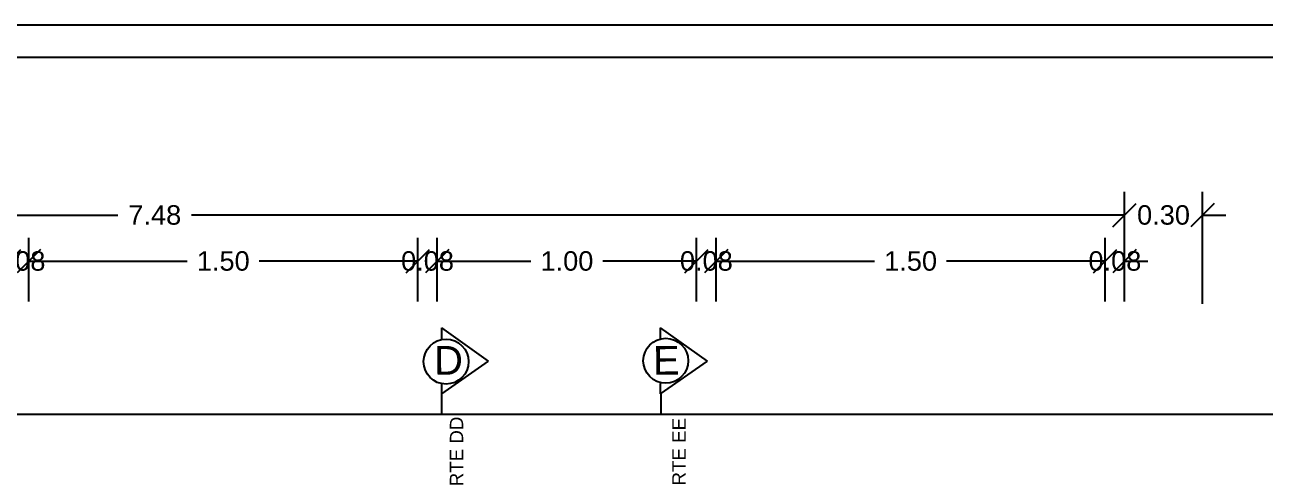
# Model space of a CAD drawing. Header units: millimetres. Extents: x 2182 to 2335, y 1488 to 1614.
# Drawn here: x 2198.5 to 2208.06, y 1517.37 to 1520.85 of the extents above; entities that cross this region are included whole.
import ezdxf

# ---------------------------------------------------------------- set-up
doc = ezdxf.new("R2010")
doc.units = ezdxf.units.MM
doc.layers.add('contraventamentos', color=7, linetype='Continuous')
doc.layers.add('default', color=7, linetype='Continuous')
doc.styles.add('Anotativo', font='arial.ttf')
doc.styles.add('Arial', font='arial.ttf')
doc.styles.add('Arial1', font='arial.ttf')
doc.dimstyles.new('1.50', dxfattribs={"dimtxt": 0.15, "dimasz": 0.18, "dimexe": 0.18, "dimexo": 0.0625, "dimgap": 0.09, "dimtad": 0, "dimlfac": 0.5, "dimzin": 0, "dimdsep": 46, "dimtxsty": 'Anotativo', "dimblk": 'ARCHTICK', "dimcen": 0.09, "dimclrd": 1, "dimclre": 7, "dimadec": 0, "dimazin": 0, "dimtfac": 1, "dimtix": 1, "dimtofl": 0, "dimtmove": 0, "dimatfit": 3, "dimfxl": 1, "dimtolj": 1, "dimtzin": 0, "dimarcsym": 0})

# ---------------------------------------------------------------- blocks, each defined once
blk = doc.blocks.new('_ArchTick')
at = {"layer": 'contraventamentos'}
blk.add_line((-0.5, -0.5), (0.5, 0.5), dxfattribs=at)
blk = doc.blocks.new('*D517')
at = {"color": 7, "linetype": 'Continuous', "lineweight": -2, "transparency": 16777216}
for p, q in [((2201.6783, 1518.7194), (2201.6783, 1519.2112)), ((2203.6783, 1518.7194), (2203.6783, 1519.2112))]:
    blk.add_line(p, q, dxfattribs=at)
at = {"color": 1, "linetype": 'Continuous', "lineweight": -2, "transparency": 16777216}
for p, q in [((2201.6783, 1519.0312), (2202.4008, 1519.0312)), ((2203.6783, 1519.0312), (2202.9558, 1519.0312))]:
    blk.add_line(p, q, dxfattribs=at)
at = {"layer": 'Defpoints', "color": 0, "linetype": 'Continuous', "transparency": 16777216}
for p in [(2203.6783, 1519.0312), (2201.6783, 1518.6569), (2203.6783, 1518.6569)]:
    blk.add_point(p, dxfattribs=at)
at = {"color": 1, "linetype": 'Continuous', "lineweight": -2, "transparency": 16777216, "xscale": 0.18, "yscale": 0.18, "zscale": 0.18, "rotation": 180}
blk.add_blockref('_ArchTick', (2201.6783, 1519.0312), dxfattribs=at)
at = {"color": 1, "linetype": 'Continuous', "lineweight": -2, "transparency": 16777216, "xscale": 0.18, "yscale": 0.18, "zscale": 0.18}
blk.add_blockref('_ArchTick', (2203.6783, 1519.0312), dxfattribs=at)
at = {"color": 0, "linetype": 'Continuous', "transparency": 16777216, "insert": (2202.6783, 1519.0312), "char_height": 0.15, "attachment_point": 5, "style": 'Anotativo'}
blk.add_mtext('\\A1;1.00', dxfattribs=at)
blk = doc.blocks.new('*D518')
at = {"color": 7, "linetype": 'Continuous', "lineweight": -2, "transparency": 16777216}
for p, q in [((2203.6783, 1518.7194), (2203.6783, 1519.2112)), ((2203.8283, 1518.7194), (2203.8283, 1519.2112))]:
    blk.add_line(p, q, dxfattribs=at)
at = {"color": 1, "linetype": 'Continuous', "lineweight": -2, "transparency": 16777216}
for p, q in [((2203.6783, 1519.0312), (2203.4983, 1519.0312)), ((2203.8283, 1519.0312), (2204.0083, 1519.0312))]:
    blk.add_line(p, q, dxfattribs=at)
at = {"layer": 'Defpoints', "color": 0, "linetype": 'Continuous', "transparency": 16777216}
for p in [(2203.8283, 1519.0312), (2203.6783, 1518.6569), (2203.8283, 1518.6569)]:
    blk.add_point(p, dxfattribs=at)
at = {"color": 1, "linetype": 'Continuous', "lineweight": -2, "transparency": 16777216, "xscale": 0.18, "yscale": 0.18, "zscale": 0.18}
blk.add_blockref('_ArchTick', (2203.6783, 1519.0312), dxfattribs=at)
at = {"color": 1, "linetype": 'Continuous', "lineweight": -2, "transparency": 16777216, "xscale": 0.18, "yscale": 0.18, "zscale": 0.18, "rotation": 180}
blk.add_blockref('_ArchTick', (2203.8283, 1519.0312), dxfattribs=at)
at = {"color": 0, "linetype": 'Continuous', "transparency": 16777216, "insert": (2203.7533, 1519.0312), "char_height": 0.15, "attachment_point": 5, "style": 'Anotativo'}
blk.add_mtext('\\A1;0.08', dxfattribs=at)
blk = doc.blocks.new('*D520')
at = {"color": 7, "linetype": 'Continuous', "lineweight": -2, "transparency": 16777216}
for p, q in [((2198.3783, 1518.7194), (2198.3783, 1519.2112)), ((2198.5283, 1518.7194), (2198.5283, 1519.2112))]:
    blk.add_line(p, q, dxfattribs=at)
at = {"color": 1, "linetype": 'Continuous', "lineweight": -2, "transparency": 16777216}
for p, q in [((2198.3783, 1519.0312), (2198.1983, 1519.0312)), ((2198.5283, 1519.0312), (2198.7083, 1519.0312))]:
    blk.add_line(p, q, dxfattribs=at)
at = {"layer": 'Defpoints', "color": 0, "linetype": 'Continuous', "transparency": 16777216}
for p in [(2198.5283, 1519.0312), (2198.3783, 1518.6569), (2198.5283, 1518.6569)]:
    blk.add_point(p, dxfattribs=at)
at = {"color": 1, "linetype": 'Continuous', "lineweight": -2, "transparency": 16777216, "xscale": 0.18, "yscale": 0.18, "zscale": 0.18}
blk.add_blockref('_ArchTick', (2198.3783, 1519.0312), dxfattribs=at)
at = {"color": 1, "linetype": 'Continuous', "lineweight": -2, "transparency": 16777216, "xscale": 0.18, "yscale": 0.18, "zscale": 0.18, "rotation": 180}
blk.add_blockref('_ArchTick', (2198.5283, 1519.0312), dxfattribs=at)
at = {"color": 0, "linetype": 'Continuous', "transparency": 16777216, "insert": (2198.4533, 1519.0312), "char_height": 0.15, "attachment_point": 5, "style": 'Anotativo'}
blk.add_mtext('\\A1;0.08', dxfattribs=at)
blk = doc.blocks.new('*D521')
at = {"color": 7, "linetype": 'Continuous', "lineweight": -2, "transparency": 16777216}
for p, q in [((2198.5283, 1518.7194), (2198.5283, 1519.2112)), ((2201.5283, 1518.7194), (2201.5283, 1519.2112))]:
    blk.add_line(p, q, dxfattribs=at)
at = {"color": 1, "linetype": 'Continuous', "lineweight": -2, "transparency": 16777216}
for p, q in [((2198.5283, 1519.0312), (2199.7508, 1519.0312)), ((2201.5283, 1519.0312), (2200.3058, 1519.0312))]:
    blk.add_line(p, q, dxfattribs=at)
at = {"layer": 'Defpoints', "color": 0, "linetype": 'Continuous', "transparency": 16777216}
for p in [(2201.5283, 1519.0312), (2198.5283, 1518.6569), (2201.5283, 1518.6569)]:
    blk.add_point(p, dxfattribs=at)
at = {"color": 1, "linetype": 'Continuous', "lineweight": -2, "transparency": 16777216, "xscale": 0.18, "yscale": 0.18, "zscale": 0.18, "rotation": 180}
blk.add_blockref('_ArchTick', (2198.5283, 1519.0312), dxfattribs=at)
at = {"color": 1, "linetype": 'Continuous', "lineweight": -2, "transparency": 16777216, "xscale": 0.18, "yscale": 0.18, "zscale": 0.18}
blk.add_blockref('_ArchTick', (2201.5283, 1519.0312), dxfattribs=at)
at = {"color": 0, "linetype": 'Continuous', "transparency": 16777216, "insert": (2200.0283, 1519.0312), "char_height": 0.15, "attachment_point": 5, "style": 'Anotativo'}
blk.add_mtext('\\A1;1.50', dxfattribs=at)
blk = doc.blocks.new('*D522')
at = {"color": 7, "linetype": 'Continuous', "lineweight": -2, "transparency": 16777216}
for p, q in [((2203.8283, 1518.7194), (2203.8283, 1519.2112)), ((2206.8283, 1518.7194), (2206.8283, 1519.2112))]:
    blk.add_line(p, q, dxfattribs=at)
at = {"color": 1, "linetype": 'Continuous', "lineweight": -2, "transparency": 16777216}
for p, q in [((2203.8283, 1519.0312), (2205.0508, 1519.0312)), ((2206.8283, 1519.0312), (2205.6058, 1519.0312))]:
    blk.add_line(p, q, dxfattribs=at)
at = {"layer": 'Defpoints', "color": 0, "linetype": 'Continuous', "transparency": 16777216}
for p in [(2206.8283, 1519.0312), (2203.8283, 1518.6569), (2206.8283, 1518.6569)]:
    blk.add_point(p, dxfattribs=at)
at = {"color": 1, "linetype": 'Continuous', "lineweight": -2, "transparency": 16777216, "xscale": 0.18, "yscale": 0.18, "zscale": 0.18, "rotation": 180}
blk.add_blockref('_ArchTick', (2203.8283, 1519.0312), dxfattribs=at)
at = {"color": 1, "linetype": 'Continuous', "lineweight": -2, "transparency": 16777216, "xscale": 0.18, "yscale": 0.18, "zscale": 0.18}
blk.add_blockref('_ArchTick', (2206.8283, 1519.0312), dxfattribs=at)
at = {"color": 0, "linetype": 'Continuous', "transparency": 16777216, "insert": (2205.3283, 1519.0312), "char_height": 0.15, "attachment_point": 5, "style": 'Anotativo'}
blk.add_mtext('\\A1;1.50', dxfattribs=at)
blk = doc.blocks.new('*D523')
at = {"color": 7, "linetype": 'Continuous', "lineweight": -2, "transparency": 16777216}
for p, q in [((2201.5283, 1518.7194), (2201.5283, 1519.2112)), ((2201.6783, 1518.7194), (2201.6783, 1519.2112))]:
    blk.add_line(p, q, dxfattribs=at)
at = {"color": 1, "linetype": 'Continuous', "lineweight": -2, "transparency": 16777216}
for p, q in [((2201.5283, 1519.0312), (2201.3483, 1519.0312)), ((2201.6783, 1519.0312), (2201.8583, 1519.0312))]:
    blk.add_line(p, q, dxfattribs=at)
at = {"layer": 'Defpoints', "color": 0, "linetype": 'Continuous', "transparency": 16777216}
for p in [(2201.6783, 1519.0312), (2201.5283, 1518.6569), (2201.6783, 1518.6569)]:
    blk.add_point(p, dxfattribs=at)
at = {"color": 1, "linetype": 'Continuous', "lineweight": -2, "transparency": 16777216, "xscale": 0.18, "yscale": 0.18, "zscale": 0.18}
blk.add_blockref('_ArchTick', (2201.5283, 1519.0312), dxfattribs=at)
at = {"color": 1, "linetype": 'Continuous', "lineweight": -2, "transparency": 16777216, "xscale": 0.18, "yscale": 0.18, "zscale": 0.18, "rotation": 180}
blk.add_blockref('_ArchTick', (2201.6783, 1519.0312), dxfattribs=at)
at = {"color": 0, "linetype": 'Continuous', "transparency": 16777216, "insert": (2201.6033, 1519.0312), "char_height": 0.15, "attachment_point": 5, "style": 'Anotativo'}
blk.add_mtext('\\A1;0.08', dxfattribs=at)
blk = doc.blocks.new('*D526')
at = {"color": 7, "linetype": 'Continuous', "lineweight": -2, "transparency": 16777216}
for p, q in [((2206.8283, 1518.7194), (2206.8283, 1519.2112)), ((2206.9783, 1518.7194), (2206.9783, 1519.2112))]:
    blk.add_line(p, q, dxfattribs=at)
at = {"color": 1, "linetype": 'Continuous', "lineweight": -2, "transparency": 16777216}
for p, q in [((2206.8283, 1519.0312), (2206.6483, 1519.0312)), ((2206.9783, 1519.0312), (2207.1583, 1519.0312))]:
    blk.add_line(p, q, dxfattribs=at)
at = {"layer": 'Defpoints', "color": 0, "linetype": 'Continuous', "transparency": 16777216}
for p in [(2206.9783, 1519.0312), (2206.8283, 1518.6569), (2206.9783, 1518.6569)]:
    blk.add_point(p, dxfattribs=at)
at = {"color": 1, "linetype": 'Continuous', "lineweight": -2, "transparency": 16777216, "xscale": 0.18, "yscale": 0.18, "zscale": 0.18}
blk.add_blockref('_ArchTick', (2206.8283, 1519.0312), dxfattribs=at)
at = {"color": 1, "linetype": 'Continuous', "lineweight": -2, "transparency": 16777216, "xscale": 0.18, "yscale": 0.18, "zscale": 0.18, "rotation": 180}
blk.add_blockref('_ArchTick', (2206.9783, 1519.0312), dxfattribs=at)
at = {"color": 0, "linetype": 'Continuous', "transparency": 16777216, "insert": (2206.9033, 1519.0312), "char_height": 0.15, "attachment_point": 5, "style": 'Anotativo'}
blk.add_mtext('\\A1;0.08', dxfattribs=at)
blk = doc.blocks.new('*D527')
at = {"color": 7, "linetype": 'Continuous', "lineweight": -2, "transparency": 16777216}
for p, q in [((2192.0226, 1518.7194), (2192.0226, 1519.566)), ((2206.9783, 1518.7194), (2206.9783, 1519.566))]:
    blk.add_line(p, q, dxfattribs=at)
at = {"color": 1, "linetype": 'Continuous', "lineweight": -2, "transparency": 16777216}
for p, q in [((2192.0226, 1519.386), (2199.2161, 1519.386)), ((2206.9783, 1519.386), (2199.7848, 1519.386))]:
    blk.add_line(p, q, dxfattribs=at)
at = {"layer": 'Defpoints', "color": 0, "linetype": 'Continuous', "transparency": 16777216}
for p in [(2206.9783, 1519.386), (2192.0226, 1518.6569), (2206.9783, 1518.6569)]:
    blk.add_point(p, dxfattribs=at)
at = {"color": 1, "linetype": 'Continuous', "lineweight": -2, "transparency": 16777216, "xscale": 0.18, "yscale": 0.18, "zscale": 0.18, "rotation": 180}
blk.add_blockref('_ArchTick', (2192.0226, 1519.386), dxfattribs=at)
at = {"color": 1, "linetype": 'Continuous', "lineweight": -2, "transparency": 16777216, "xscale": 0.18, "yscale": 0.18, "zscale": 0.18}
blk.add_blockref('_ArchTick', (2206.9783, 1519.386), dxfattribs=at)
at = {"color": 0, "linetype": 'Continuous', "transparency": 16777216, "insert": (2199.5004, 1519.386), "char_height": 0.15, "attachment_point": 5, "style": 'Anotativo'}
blk.add_mtext('\\A1;7.48', dxfattribs=at)
blk = doc.blocks.new('*D627')
at = {"color": 7, "linetype": 'Continuous', "lineweight": -2, "transparency": 16777216}
for p, q in [((2206.9783, 1518.7351), (2206.9783, 1519.566)), ((2207.5783, 1518.7025), (2207.5783, 1519.566))]:
    blk.add_line(p, q, dxfattribs=at)
at = {"color": 1, "linetype": 'Continuous', "lineweight": -2, "transparency": 16777216}
for p, q in [((2206.9783, 1519.386), (2206.7983, 1519.386)), ((2207.5783, 1519.386), (2207.7583, 1519.386))]:
    blk.add_line(p, q, dxfattribs=at)
at = {"layer": 'Defpoints', "color": 0, "linetype": 'Continuous', "transparency": 16777216}
for p in [(2207.5783, 1519.386), (2206.9783, 1518.6726), (2207.5783, 1518.64)]:
    blk.add_point(p, dxfattribs=at)
at = {"color": 1, "linetype": 'Continuous', "lineweight": -2, "transparency": 16777216, "xscale": 0.18, "yscale": 0.18, "zscale": 0.18}
blk.add_blockref('_ArchTick', (2206.9783, 1519.386), dxfattribs=at)
at = {"color": 1, "linetype": 'Continuous', "lineweight": -2, "transparency": 16777216, "xscale": 0.18, "yscale": 0.18, "zscale": 0.18, "rotation": 180}
blk.add_blockref('_ArchTick', (2207.5783, 1519.386), dxfattribs=at)
at = {"color": 0, "linetype": 'Continuous', "transparency": 16777216, "insert": (2207.2783, 1519.386), "char_height": 0.15, "attachment_point": 5, "style": 'Anotativo'}
blk.add_mtext('\\A1;0.30', dxfattribs=at)

msp = doc.modelspace()

# ---------------------------------------------------------------- linework, layer by layer
at = {"color": 7, "linetype": 'Continuous'}
msp.add_line((2184.9783, 1517.8517), (2209.9783, 1517.8517), dxfattribs=at)
at = {"color": 6, "linetype": 'Continuous'}
for points in [[(2182.0618, 1520.8527), (2223.4618, 1520.8527), (2223.4618, 1491.6527), (2182.0618, 1491.6527)], [(2182.3118, 1520.6027), (2223.2118, 1520.6027), (2223.2118, 1491.9027), (2182.3118, 1491.9027)]]:
    msp.add_lwpolyline(points, close=True, dxfattribs=at)
at = {"layer": 'default'}
for p, q in [((2201.7104, 1518.5178), (2201.7104, 1518.426)), ((2201.7104, 1518.5178), (2202.0704, 1518.2608)), ((2203.3983, 1518.5178), (2203.3983, 1518.426)), ((2203.3983, 1518.5178), (2203.7584, 1518.2608)), ((2202.0704, 1518.2608), (2201.7104, 1518.0084)), ((2203.7584, 1518.2608), (2203.3983, 1518.0084)), ((2201.7104, 1518.0867), (2201.7104, 1518.0084)), ((2203.3983, 1518.0867), (2203.3983, 1518.0084)), ((2201.7104, 1518.0084), (2201.7104, 1517.8517)), ((2203.4029, 1518.0084), (2203.4029, 1517.8517))]:
    msp.add_line(p, q, dxfattribs=at)
at = {"layer": 'default', "color": 5}
for centre in [(2201.7464, 1518.2563), (2203.4402, 1518.2629)]:
    msp.add_circle(centre, 0.1734, dxfattribs=at)

# ---------------------------------------------------------------- texts
at = {"layer": 'default', "color": 5, "style": 'Arial'}
for s, p in [('D', (2201.6551, 1518.1545)), ('E', (2203.3431, 1518.1545))]:
    msp.add_text(s, height=0.2211, rotation=0.67057, dxfattribs=at).set_placement(p)
at = {"layer": 'default', "color": 4, "style": 'Arial1'}
for s, p in [('LINHA DE CORTE DD', (2201.8784, 1516.3742)), ('LINHA DE CORTE EE', (2203.5939, 1516.3801))]:
    msp.add_text(s, height=0.1032, rotation=90, dxfattribs=at).set_placement(p)

# ---------------------------------------------------------------- dimensions: what is measured, and where the dimension line sits
at = {"color": 3, "linetype": 'Continuous'}
for base, p1, p2, picture, middle in [((2206.9783, 1519.386), (2192.0226, 1518.6569), (2206.9783, 1518.6569), '*D527', (2199.5004, 1519.386)), ((2207.5783, 1519.386), (2206.9783, 1518.6726), (2207.5783, 1518.64), '*D627', (2207.2783, 1519.386)), ((2198.5283053662, 1519.031200883), (2198.3783053662, 1518.656857904), (2198.5283053662, 1518.656857904), '*D520', (2198.4533053662, 1519.031200883)), ((2201.5283, 1519.0312), (2198.5283, 1518.6569), (2201.5283, 1518.6569), '*D521', (2200.0283, 1519.0312)), ((2201.6783053662, 1519.031200883), (2201.5283053662, 1518.656857904), (2201.6783053662, 1518.656857904), '*D523', (2201.6033053662, 1519.031200883)), ((2203.6783, 1519.0312), (2201.6783, 1518.6569), (2203.6783, 1518.6569), '*D517', (2202.6783, 1519.0312)), ((2203.8283053662, 1519.031200883), (2203.6783053662, 1518.656857904), (2203.8283053662, 1518.656857904), '*D518', (2203.7533053662, 1519.031200883)), ((2206.8283, 1519.0312), (2203.8283, 1518.6569), (2206.8283, 1518.6569), '*D522', (2205.3283, 1519.0312)), ((2206.9783053661, 1519.031200883), (2206.8283053662, 1518.656857904), (2206.9783053661, 1518.656857904), '*D526', (2206.9033053662, 1519.031200883))]:
    dim = msp.add_linear_dim(base=base, p1=p1, p2=p2, dimstyle='1.50', dxfattribs=at)
    dim.commit()
    dim.dimension.update_dxf_attribs({"geometry": picture, "text_midpoint": middle})

doc.saveas('drawing.dxf')
